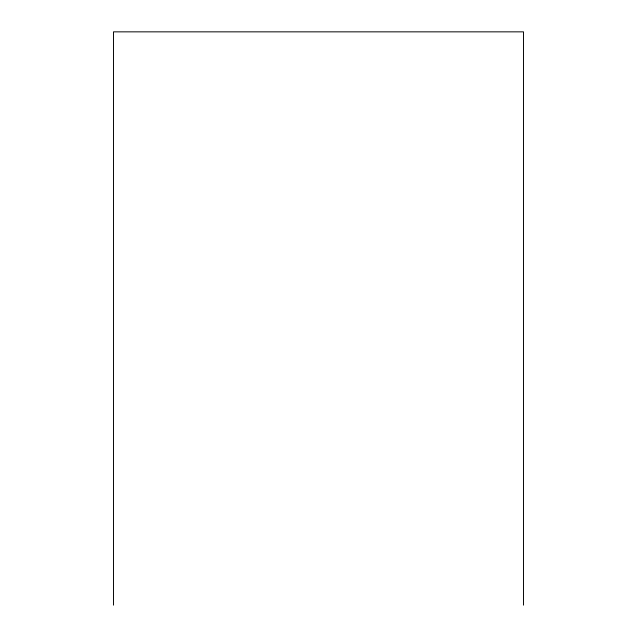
<?xml version="1.0" encoding="UTF-8"?>
<svg xmlns="http://www.w3.org/2000/svg" width="637" height="637" viewBox="0 0 637 637"><rect width="100%" height="100%" fill="white"/><g stroke="black" fill="none" stroke-linecap="round" stroke-linejoin="round"><path stroke-width="0.96" d="M523.518 605.15L523.518 31.85L113.482 31.85L113.482 605.15"/></g></svg>
